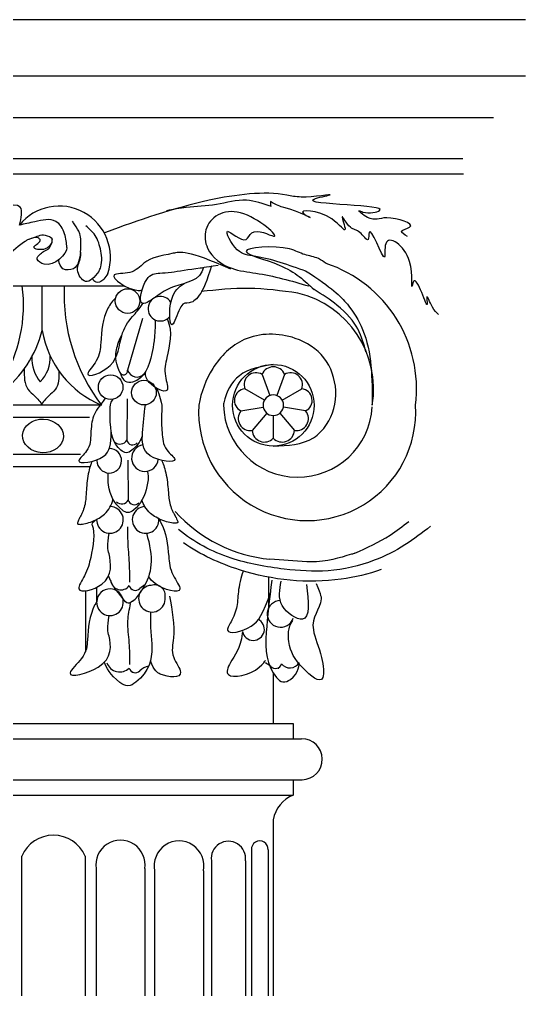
# Model space of a CAD drawing. Extents: x 3172 to 33391, y 13916 to 34175.
# Drawn here: x 9822 to 10110, y 17120 to 17671 of the extents above; entities that cross this region are included whole.
import ezdxf

# ---------------------------------------------------------------- set-up
doc = ezdxf.new("R2010")
doc.units = 0
doc.layers.get('0').update_dxf_attribs({"linetype": 'CONTINUOUS'})

msp = doc.modelspace()

# ---------------------------------------------------------------- linework, layer by layer
at = {"ltscale": 2}
for p, q in [((9472.9907, 17671.44514), (10110.08025, 17671.44514)), ((9472.9907, 17639.46735), (10110.08025, 17639.46735))]:
    msp.add_line(p, q, dxfattribs=at)
for p, q in [((9920.68418, 17615.484), (9791.53547, 17615.484)), ((9937.36881, 17615.484), (9920.68418, 17615.484)), ((10091.83936, 17615.484), (9937.36881, 17615.484)), ((10074.45214, 17592.15067), (9818.06759, 17592.15067)), ((10074.65181, 17583.40067), (9816.62494, 17583.40067)), ((9964.85155, 17568.03743), (9964.96754, 17565.06112)), ((9871.08294, 17550.38868), (9870.35296, 17550.09799)), ((9871.08294, 17550.38868), (9871.08294, 17550.38868)), ((9813.60871, 17519.98758), (9881.86839, 17519.98758)), ((9835.06419, 17494.68799), (9835.06419, 17519.98758)), ((9892.08211, 17501.50669), (9883.67497, 17472.02409)), ((9960.14419, 17469.68908), (9964.5382, 17457.63143)), ((9960.14419, 17469.68908), (9964.5382, 17457.63143)), ((9972.92676, 17469.68908), (9968.53275, 17457.63143)), ((9961.48251, 17455.06535), (9950.36599, 17461.47764)), ((9961.48251, 17455.06535), (9950.36599, 17461.47764)), ((9971.58844, 17455.06535), (9982.70496, 17461.47764)), ((9883.47851, 17455.73124), (9883.1482, 17432.2881)), ((9868.05302, 17452.15067), (9791.53547, 17452.15067)), ((9948.15367, 17448.902), (9960.79116, 17451.13546)), ((9948.15367, 17448.902), (9960.79116, 17451.13546)), ((9962.78764, 17447.6806), (9954.5424, 17437.84645)), ((9962.78764, 17447.6806), (9954.5424, 17437.84645)), ((9970.28331, 17447.6806), (9978.52855, 17437.84645)), ((9984.91728, 17448.902), (9972.27979, 17451.13546)), ((9862.00207, 17445.15067), (9791.53547, 17445.15067)), ((9966.53318, 17446.31734), (9966.53547, 17433.484)), ((9856.85771, 17424.15067), (9791.53547, 17424.15067)), ((9883.78847, 17420.87542), (9884.05018, 17398.29025)), ((9862.25325, 17417.15067), (9791.53547, 17417.15067)), ((9963.73547, 17354.44045), (9963.73547, 17336.19454)), ((9865.92547, 17348.61991), (9865.92547, 17340.18207)), ((9865.92547, 17348.61991), (9865.92547, 17340.18207)), ((9859.62547, 17346.6422), (9859.62547, 17312.08168)), ((9886.55837, 17347.15067), (9886.10059, 17347.15067)), ((9886.55837, 17300.34594), (9886.10059, 17300.34594)), ((9966.53547, 17299.91914), (9966.53547, 17271.3566)), ((9969.15235, 17302.74622), (9969.61013, 17302.74622)), ((9605.2414, 17271.3566), (9977.82955, 17271.3566)), ((9977.82955, 17271.3566), (9977.82955, 17262.61359)), ((9600.45339, 17262.61359), (9982.61756, 17262.61359)), ((9600.10328, 17239.32683), (9982.96767, 17239.32683)), ((9977.82955, 17239.32683), (9977.82955, 17230.58381)), ((9605.2414, 17230.58381), (9977.82955, 17230.58381)), ((9966.5492, 17216.61176), (9966.5492, 14933.78913)), ((9954.15873, 17199.43785), (9954.15873, 14954.78604)), ((9963.55942, 17199.43785), (9963.55942, 14954.78604)), ((9823.40808, 14958.30004), (9823.40808, 17195.92385)), ((9859.44941, 17195.92385), (9859.44941, 14958.30004)), ((9931.31664, 17193.29888), (9931.31664, 14960.925)), ((9950.65873, 17193.29888), (9950.65873, 14960.925)), ((9865.74941, 17188.7851), (9865.74941, 14965.43879)), ((9893.41306, 17188.7851), (9893.41306, 14965.43879)), ((9899.01306, 17187.57841), (9899.01306, 14966.64548)), ((9926.76664, 17187.57841), (9926.76664, 14966.64548))]:
    msp.add_line(p, q)
for centre, radius in [((9883.61624, 17511.36463), 7), ((9966.53547, 17452.15067), 23.16924), ((9873.99947, 17462.40538), 7), ((9892.95418, 17459.33048), 7)]:
    msp.add_circle(centre, radius)
for centre, radius, start, end in [((9844.73429, 17536.22866), 29.13202, 341.436863, 141.0526254), ((9973.10677, 17461.57577), 74.90569, 352.7715268, 71.7532598), ((9739.41992, 17509.21864), 85.00095, 328.9606931, 7.2784772), ((9951.17176, 17515.19517), 103.69865, 177.3511467, 217.4420532), ((9902.2817, 17507.01998), 7, 30.8891219, 319.1097668), ((9967.52924, 17461.34292), 56.06387, 350.5631569, 76.5619399), ((9772.69099, 17510.49069), 64.34393, 307.7137368, 345.7828662), ((9890.71375, 17504.19628), 56.45601, 189.6959326, 247.2023292), ((9820.58109, 17479.03695), 19.00774, 314.7854609, 3.94369), ((9849.76441, 17478.81738), 20.6328, 177.7626343, 220.041476), ((9881.43607, 17471.72152), 2.25925, 193.3522969, 7.6965849), ((9888.91923, 17473.70446), 5.5069, 197.76653, 317.0100508), ((9956.71235, 17463.84806), 6.77459, 59.5639836, 200.4811419), ((9966.53547, 17467.09694), 6.89693, 22.0762416, 157.9237584), ((9966.53547, 17467.09694), 6.89693, 22.0762416, 157.9237584), ((9976.3586, 17463.84806), 6.77459, 339.5188581, 120.4360164), ((9951.06145, 17454.87288), 6.64127, 96.0108467, 244.0342788), ((9966.53547, 17452.15067), 5.83333, 90, 270), ((9966.53547, 17452.15067), 5.83333, 270, 90), ((9982.0095, 17454.87288), 6.64127, 295.9657212, 83.9891533), ((9985.78857, 17448.34111), 61.74619, 176.4627667, 3.5372333), ((9980.50059, 17453.65173), 42.39071, 182.0292722, 356.7066179), ((9953.37486, 17444.54547), 6.80001, 140.1585877, 279.8865378), ((9979.69609, 17444.54547), 6.80001, 260.1134622, 39.8414123), ((9961.43988, 17438.14206), 6.90381, 182.4540465, 317.5685162), ((9971.63107, 17438.14206), 6.90381, 222.4314838, 357.5459535), ((9879.34985, 17434.43865), 4.3649, 227.8916977, 330.4823442), ((9886.57669, 17433.1375), 3.53213, 193.9148324, 317.1027418), ((9873.21235, 17420.6345), 7, 179.5328982, 89.1570199), ((9893.48979, 17422.09993), 7.58333, 98.5015101, 354.5325088), ((9880.25183, 17400.4408), 4.3649, 227.8916977, 330.4823442), ((9887.47866, 17399.13966), 3.53213, 193.9148324, 317.1027418), ((9873.6184, 17386.98276), 7.58333, 177.7492007, 88.407231), ((9893.90214, 17386.98276), 7.58333, 93.6549666, 4.799435), ((9972.53766, 17447.47867), 83.21819, 221.9956712, 264.5475424), ((9873.6184, 17340.17803), 7.58333, 177.7492007, 88.407231), ((9873.4748, 17340.45277), 7.31426, 87.2229068, 179.3308541), ((9879.86501, 17353.05942), 5.83491, 184.6451534, 323.7269545), ((9887.99763, 17350.45669), 3.53213, 193.9148324, 317.1027418), ((9897.46776, 17342.21391), 7.58333, 93.6549666, 4.799435), ((9913.12209, 17319.03014), 36.74513, 122.2196463, 127.8307016), ((9898.91926, 17343.89711), 6.19466, 350.2533132, 108.2010884), ((9879.77783, 17351.14627), 12.28169, 302.3056947, 339.5691481), ((9970.68227, 17333.5774), 7.58333, 91.592769, 340.7467445), ((9955.14924, 17324.81085), 6.29199, 192.1335351, 64.7313831), ((9879.13173, 17308.38955), 7.79615, 200.362298, 314.2227361), ((9898.29015, 17292.32245), 11.79094, 103.2794052, 130.8033071), ((9942.58863, 17274.62569), 36.74513, 52.1692984, 57.7803537), ((9967.71309, 17306.05224), 3.53213, 222.8972582, 346.0851676), ((9975.96191, 17308.99327), 6.13213, 218.1793733, 329.687864), ((9887.99763, 17303.65196), 3.53213, 193.9148324, 317.1027418), ((9982.77878, 17250.97), 11.6447, 270.929472, 90.7932769), ((9984.58277, 17213.57424), 18.30113, 111.6543014, 170.4461702), ((9841.42875, 17188.1151), 19.63978, 23.4281516, 156.5718484), ((9879.58123, 17190.96781), 14.00298, 351.0324887, 188.9675113), ((9912.88985, 17190.36446), 14.15371, 348.6476131, 191.3523869), ((9940.98768, 17194.61137), 9.7597, 352.271457, 187.728543), ((9958.85907, 17199.89347), 4.72238, 354.463423, 185.536577)]:
    msp.add_arc(centre, radius, start, end)
msp.add_ellipse((9835.49969, 17434.73162), major_axis=(11.62192, -0.46455), ratio=0.824512479)
for points in [[(10042.86642, 17548.05267), (10039.55724, 17551.09229), (10044.04712, 17553.36149), (10031.05954, 17558.67031), (10020.17352, 17558.90749), (10015.41261, 17562.6452), (10017.453, 17561.96562), (10026.92713, 17562.79939), (10008.6113, 17566.04311), (9989.73544, 17569.28795), (9998.5906, 17571.64743), (9982.42627, 17570.4604), (9974.29706, 17571.57664), (9930.02123, 17568.6273), (9871.08294, 17550.38868)], [(9822.07763, 17554.54123), (9822.52696, 17564.69343), (9805.548, 17556.31084), (9805.548, 17544.51346), (9799.05421, 17547.4628), (9795.98903, 17550.09283), (9796.10248, 17539.20464), (9800.82524, 17534.48569), (9802.59627, 17512.07068), (9800.75989, 17517.61396), (9796.88357, 17524.4673), (9793.6036, 17510.76062), (9802.00593, 17494.96448), (9802.00593, 17489.65566), (9798.07628, 17490.79654), (9793.90178, 17495.86205), (9795.98903, 17483.04928), (9800.75989, 17478.57971), (9791.68172, 17470.67902)], [(9965.44189, 17565.08809), (9951.27363, 17568.6273), (9934.15364, 17566.26783), (9917.03366, 17564.49822), (9905.81711, 17562.72861)], [(9985.39716, 17528.155), (9955.66326, 17536.83945), (9946.05693, 17540.49606), (9940.56759, 17551.00881), (9951.08882, 17546.43805), (9954.29093, 17550.09466), (9966.64194, 17548.26635), (9947.88671, 17561.52156), (9928.21659, 17551.92296), (9929.13148, 17541.41021), (9942.85481, 17529.98331), (9956.57815, 17527.24085), (9986.7695, 17519.92763)], [(9849.14238, 17541.77847), (9847.80859, 17549.55349), (9842.80688, 17556.66209), (9830.91391, 17556.43994), (9822.07763, 17554.54123)], [(9856.90795, 17539.20464), (9857.03397, 17545.77706), (9856.47822, 17549.66457), (9853.58834, 17554.77387), (9852.25455, 17556.77316)], [(9867.37084, 17528.22771), (9868.37119, 17530.78237), (9868.14889, 17541.11204), (9864.59211, 17549.55349), (9859.92384, 17554.10744)], [(9826.80039, 17546.28307), (9831.35851, 17547.88742), (9839.13895, 17547.99849), (9840.69504, 17546.44348), (9840.37831, 17546.28307)], [(9840.47274, 17544.55527), (9836.83625, 17540.97425), (9830.35816, 17542.11169), (9833.88453, 17546.28307), (9832.6923, 17547.22099), (9827.39074, 17546.28307)], [(9996.56047, 17532.71498), (9992.25884, 17535.46822), (9984.48227, 17537.7536), (9975.79083, 17540.95313), (9951.08882, 17539.5819), (9969.84405, 17531.81161), (9989.70649, 17517.87664)], [(9872.35067, 17526.9545), (9870.14957, 17523.89592), (9867.59314, 17522.11877), (9864.36981, 17522.89627), (9863.70292, 17524.3402)], [(9980.55815, 17515.87186), (9952.46115, 17518.5564), (9925.47192, 17516.7281)], [(9824.87661, 17472.56734), (9826.94675, 17461.19582), (9830.66557, 17457.48), (9835.28547, 17452.15067)], [(10012.97027, 17368.0234), (10032.95876, 17378.35406), (10043.56684, 17386.14783)], [(9884.94998, 17351.65665), (9884.57535, 17364.00971), (9883.82608, 17376.36276), (9883.82608, 17383.10079)], [(9985.53443, 17363.07827), (9964.63029, 17364.63702)], [(9985.53443, 17363.07827), (9964.63029, 17364.63702)], [(9985.45938, 17350.3028), (9983.05728, 17330.5008), (9971.64722, 17338.30161), (9971.04668, 17352.10299)], [(9884.94998, 17304.85193), (9884.57535, 17317.20498), (9883.82608, 17329.55803), (9885.34434, 17339.3941)]]:
    msp.add_spline(points, degree=3)
for points, knots in [([(10060.53071, 17503.65535), (10059.38935, 17504.71253), (10056.88635, 17507.0309), (10053.09537, 17517.24961), (10055.51767, 17501.1956), (10047.62881, 17528.69611), (10044.42585, 17515.15481), (10048.37328, 17538.52442), (10028.12014, 17551.97337), (10031.92029, 17526.35296), (10020.27743, 17559.38204), (10021.10305, 17543.11824), (10015.59765, 17552.11464), (10010.07864, 17551.65063), (10003.56997, 17564.11612), (10009.88815, 17546.75146), (9999.08457, 17562.87529), (9977.8713, 17563.98032), (9992.24273, 17556.36428), (9979.59972, 17563.16585), (9968.48686, 17565.58733), (9964.85155, 17568.03743)], [0, 0, 0, 0, 9.482031157, 20.793878801, 27.670585883, 53.35610666, 57.040453625, 80.155531361, 109.091746805, 122.276292746, 150.901808278, 158.052212882, 168.806368926, 179.223759498, 192.177561733, 204.686054694, 221.27943564, 249.067774146, 254.967550885, 280.905062289, 286.849510863, 286.849510863, 286.849510863, 286.849510863]), ([(9813.69496, 17519.97343), (9813.62019, 17526.92265), (9813.31646, 17534.71019), (9820.89695, 17542.98033), (9826.80039, 17546.28307), (9826.80039, 17546.28307)], [111.595869217, 111.595869217, 111.595869217, 111.595869217, 132.881645836, 152.335973231, 157.394430001, 157.394430001, 157.394430001, 157.394430001]), ([(9849.14238, 17541.77847), (9849.09431, 17538.25747), (9840.09469, 17528.56567), (9830.69162, 17535.44738), (9833.65905, 17537.71136), (9836.47771, 17540.30047), (9839.79226, 17540.34076), (9841.41684, 17547.52831), (9840.37831, 17546.28307)], [2.965027666, 2.965027666, 2.965027666, 2.965027666, 24.486227772, 30.964272414, 38.114678418, 42.406583935, 48.306360673, 56.645355423, 56.645355423, 56.645355423, 56.645355423]), ([(9942.39737, 17529.52623), (9917.69536, 17540.49606), (9903.51458, 17536.83945), (9895.11272, 17536.32164), (9886.73354, 17526.24659), (9868.91238, 17528.00664), (9884.6218, 17516.93767), (9891.16474, 17517.44177), (9891.88454, 17517.58839)], [13.805272573, 13.805272573, 13.805272573, 13.805272573, 30.044422245, 65.206113004, 82.813557279, 98.203349418, 125.923538158, 129.587747478, 129.587747478, 129.587747478, 129.587747478]), ([(9856.90795, 17539.20464), (9856.36466, 17535.27545), (9855.51007, 17529.09488), (9846.16913, 17528.60868), (9844.7964, 17532.5894), (9844.50152, 17534.5462), (9844.49704, 17534.57647)], [0, 0, 0, 0, 17.662205304, 27.782393682, 36.828333489, 36.970423853, 36.970423853, 36.970423853, 36.970423853]), ([(9926.84425, 17530.44039), (9925.27181, 17522.83366), (9911.97708, 17521.35497), (9901.88454, 17515.56071), (9888.16131, 17505.00794), (9893.44967, 17526.47681), (9900.76991, 17527.24085), (9909.00391, 17527.69793), (9919.06769, 17529.52623), (9926.84425, 17530.44039), (9935.07825, 17531.81161)], [22.768597828, 22.768597828, 22.768597828, 22.768597828, 57.366090108, 75.976597196, 92.661349492, 118.065009626, 137.761437815, 150.484386186, 170.017109981, 172.788409805, 172.788409805, 172.788409805, 172.788409805]), ([(9931.4187, 17531.35454), (9926.38681, 17514.44272), (9919.98258, 17508.9578), (9914.0358, 17511.24319), (9907.76662, 17489.76793), (9906.3601, 17513.10685), (9912.62712, 17519.55181), (9915.75104, 17521.2154)], [43.127485984, 43.127485984, 43.127485984, 43.127485984, 73.256285823, 88.125347128, 102.40336225, 129.717660383, 148.25237382, 148.25237382, 148.25237382, 148.25237382]), ([(9984.93972, 17528.61208), (10000.03539, 17518.5564), (10008.72684, 17510.78611), (10022.69507, 17488.34037), (10022.77636, 17467.22544), (10022.8344, 17452.15067)], [683.23741905, 683.23741905, 683.23741905, 683.23741905, 717.204331976, 746.952742553, 821.197511713, 821.197511713, 821.197511713, 821.197511713]), ([(9877.00378, 17513.41684), (9875.23397, 17511.53376), (9869.62342, 17504.31755), (9868.43219, 17490.25433), (9867.95097, 17478.67584), (9856.00511, 17465.8209), (9878.67125, 17473.60611), (9878.67125, 17491.15822), (9885.44381, 17502.31107), (9890.43363, 17506.63125), (9892.24953, 17509.9556)], [16.775126833, 16.775126833, 16.775126833, 16.775126833, 30.044422245, 64.381741802, 82.583590274, 96.190560181, 121.637131165, 149.432261512, 170.740355502, 186.531141643, 186.531141643, 186.531141643, 186.531141643]), ([(10019.25265, 17482.57724), (10016.89849, 17491.12624), (10013.81465, 17502.32506), (9994.48527, 17515.06328), (9989.70649, 17517.87664)], [0, 0, 0, 0, 53.605860434, 70.221351593, 70.221351593, 70.221351593, 70.221351593]), ([(9899.41048, 17500.4967), (9899.08079, 17490.16937), (9897.42589, 17479.45464), (9893.12931, 17465.76965), (9882.29976, 17464.76102), (9876.60249, 17475.55748), (9876.59862, 17481.3475), (9878.26362, 17488.14574), (9880.42383, 17492.04911)], [10.693730896, 10.693730896, 10.693730896, 10.693730896, 32.47173844, 66.47456503, 72.651521897, 78.451753815, 106.579788152, 126.825002928, 126.825002928, 126.825002928, 126.825002928]), ([(9906.17172, 17501.20038), (9906.30251, 17500.93232), (9909.27801, 17494.40215), (9906.75203, 17481.99084), (9903.83565, 17470.39621), (9908.96214, 17457.03602), (9895.44091, 17463.35386), (9893.8213, 17468.93836), (9893.73773, 17471.02095)], [15.738092748, 15.738092748, 15.738092748, 15.738092748, 17.30940992, 53.606817744, 71.808666216, 85.415636123, 104.210592403, 114.827224895, 114.827224895, 114.827224895, 114.827224895]), ([(9966.53628, 17428.98143), (9974.74436, 17429.28667), (9986.64889, 17429.72938), (9999.70295, 17443.15619), (10004.08002, 17460.42287), (9997.10068, 17480.52006), (9976.86568, 17493.42757), (9949.88816, 17493.41475), (9930.91215, 17474.40308), (9925.47326, 17459.57017), (9924.16002, 17452.15067)], [0, 0, 0, 0, 40.02349455, 58.04777858, 92.35302792, 126.207057161, 160.148478603, 209.890678707, 251.387142312, 289.669329891, 289.669329891, 289.669329891, 289.669329891]), ([(9966.53547, 17475.31992), (9959.48267, 17474.1566), (9946.28169, 17471.97918), (9939.4245, 17459.12508), (9938.21361, 17452.62679), (9938.13647, 17452.15067)], [0, 0, 0, 0, 34.826027264, 65.185099072, 67.580745857, 67.580745857, 67.580745857, 67.580745857]), ([(9844.61156, 17471.60994), (9844.64486, 17467.75136), (9844.47912, 17462.10758), (9838.16212, 17457.2038), (9835.63842, 17453.99128), (9834.19248, 17452.15067)], [1.51208418, 1.51208418, 1.51208418, 1.51208418, 19.814423822, 28.826563821, 40.917475897, 40.917475897, 40.917475897, 40.917475897]), ([(9900.3124, 17461.65711), (9903.82537, 17452.79102), (9902.30812, 17446.0819), (9903.49883, 17436.70128), (9903.61304, 17427.56653), (9915.82846, 17418.44947), (9891.65729, 17421.47874), (9891.90861, 17437.51333), (9893.09801, 17446.91991), (9893.74871, 17452.37572)], [24.180833945, 24.180833945, 24.180833945, 24.180833945, 36.354365303, 54.284409152, 71.958691182, 84.05460637, 108.310631529, 132.712397209, 160.041496028, 160.041496028, 160.041496028, 160.041496028]), ([(9870.90522, 17456.12384), (9867.56544, 17451.21636), (9863.70383, 17447.54773), (9862.55093, 17436.18688), (9862.66623, 17427.05214), (9850.68369, 17417.63109), (9873.42712, 17421.06375), (9874.31501, 17430.13301), (9874.245, 17436.8865)], [14.260789603, 14.260789603, 14.260789603, 14.260789603, 36.354365303, 54.284409152, 71.958691182, 84.05460637, 108.310631529, 129.32249401, 129.32249401, 129.32249401, 129.32249401]), ([(9891.83049, 17434.11827), (9890.55376, 17431.25662), (9888.06831, 17427.62453), (9882.91772, 17424.43531), (9875.52878, 17429.12761), (9873.66719, 17439.66629), (9873.65713, 17448.51985), (9873.65598, 17453.19973), (9875.33912, 17455.53477)], [55.978328085, 55.978328085, 55.978328085, 55.978328085, 71.9195, 78.096456867, 83.896688785, 112.235915877, 128.592393908, 138.847665619, 138.847665619, 138.847665619, 138.847665619]), ([(9863.32549, 17420.00048), (9863.09258, 17419.47767), (9862.87697, 17418.94285), (9862.20578, 17417.11021), (9861.82312, 17415.7645), (9860.74808, 17411.01411), (9860.40412, 17407.43321), (9860.13728, 17403.37816), (9860.10153, 17402.78686), (9860.03333, 17401.61255), (9860.00038, 17401.02637), (9859.88143, 17399.26035), (9859.77546, 17398.07238), (9859.37727, 17395.63201), (9859.0843, 17394.37994), (9858.44003, 17392.52573), (9858.21684, 17391.95913), (9857.70605, 17390.81265), (9857.42416, 17390.24218), (9856.77358, 17388.96441), (9856.40314, 17388.26477), (9855.83039, 17387.11181), (9855.60924, 17386.63783), (9855.31949, 17385.91022), (9855.22676, 17385.63112), (9855.12724, 17385.22332), (9855.10682, 17385.07562), (9855.10078, 17384.91439), (9855.10388, 17384.87082), (9855.11156, 17384.81654), (9855.11542, 17384.80584), (9855.12122, 17384.79082), (9855.1229, 17384.78786), (9855.13191, 17384.77491), (9855.14223, 17384.76133), (9855.20371, 17384.71458), (9855.25527, 17384.6826), (9855.41031, 17384.61612), (9855.51329, 17384.58202), (9855.88796, 17384.49598), (9856.22542, 17384.46017), (9857.02361, 17384.46022), (9857.48425, 17384.49468), (9858.48761, 17384.63231), (9859.03058, 17384.73515), (9860.85207, 17385.16315), (9862.22731, 17385.60697), (9864.92668, 17386.69852), (9866.2515, 17387.34639), (9868.57026, 17388.73622), (9869.57702, 17389.48332), (9871.78483, 17391.47622), (9872.81272, 17392.77774), (9874.3965, 17395.53802), (9874.9522, 17396.99849), (9875.33681, 17398.57196), (9875.34967, 17398.6256), (9875.36231, 17398.67932)], [32.988722699, 32.988722699, 32.988722699, 32.988722699, 36.115059099, 36.115059099, 43.496510878, 43.496510878, 61.494264174, 61.494264174, 64.591185938, 64.591185938, 67.688107702, 67.688107702, 73.88195123, 73.88195123, 80.075794757, 80.075794757, 82.735660886, 82.735660886, 85.395527014, 85.395527014, 88.823609082, 88.823609082, 91.496414439, 91.496414439, 93.480263233, 93.480263233, 95.034904844, 95.034904844, 95.938310106, 95.938310106, 96.852666725, 96.852666725, 97.767023343, 97.767023343, 99.065997074, 99.065997074, 100.364970804, 100.364970804, 101.663944534, 101.663944534, 104.218134573, 104.218134573, 106.772324612, 106.772324612, 109.326514651, 109.326514651, 114.961008136, 114.961008136, 120.595501622, 120.595501622, 126.229995107, 126.229995107, 134.815531801, 134.815531801, 143.401068496, 143.401068496, 143.703674256, 143.703674256, 143.703674256, 143.703674256]), ([(9903.13113, 17420.50053), (9903.3771, 17419.98374), (9903.60608, 17419.45451), (9904.32309, 17417.6393), (9904.73944, 17416.30363), (9905.93347, 17411.58175), (9906.36728, 17408.01062), (9906.7359, 17403.96355), (9906.78649, 17403.37333), (9906.88417, 17402.20111), (9906.93183, 17401.61595), (9907.09512, 17399.85346), (9907.23089, 17398.66853), (9907.69027, 17396.23894), (9908.01459, 17394.99463), (9908.70524, 17393.15718), (9908.94259, 17392.59637), (9909.48203, 17391.46308), (9909.77815, 17390.89987), (9910.46063, 17389.63885), (9910.84853, 17388.94874), (9911.45005, 17387.81052), (9911.68304, 17387.34225), (9911.99098, 17386.62215), (9912.0907, 17386.34547), (9912.20043, 17385.94029), (9912.22455, 17385.79316), (9912.23464, 17385.63213), (9912.23264, 17385.58849), (9912.22632, 17385.53403), (9912.22272, 17385.52324), (9912.21731, 17385.50808), (9912.2157, 17385.50508), (9912.20702, 17385.49191), (9912.19704, 17385.47808), (9912.13676, 17385.42979), (9912.08602, 17385.39653), (9911.9327, 17385.32618), (9911.83061, 17385.2895), (9911.45821, 17385.19408), (9911.12176, 17385.1498), (9910.32383, 17385.12979), (9909.86247, 17385.15268), (9908.85596, 17385.26505), (9908.31058, 17385.35423), (9906.47892, 17385.73633), (9905.09296, 17386.14547), (9902.36702, 17387.16886), (9901.02634, 17387.78324), (9898.6734, 17389.11439), (9897.64819, 17389.83596), (9895.39102, 17391.77277), (9894.33076, 17393.04806), (9892.76253, 17395.62881), (9892.20933, 17396.91926), (9891.8076, 17398.26317)], [32.988722699, 32.988722699, 32.988722699, 32.988722699, 36.115059099, 36.115059099, 43.496510878, 43.496510878, 61.494264174, 61.494264174, 64.591185938, 64.591185938, 67.688107702, 67.688107702, 73.88195123, 73.88195123, 80.075794757, 80.075794757, 82.735660886, 82.735660886, 85.395527014, 85.395527014, 88.823609082, 88.823609082, 91.496414439, 91.496414439, 93.480263233, 93.480263233, 95.034904844, 95.034904844, 95.938310106, 95.938310106, 96.852666725, 96.852666725, 97.767023343, 97.767023343, 99.065997074, 99.065997074, 100.364970804, 100.364970804, 101.663944534, 101.663944534, 104.218134573, 104.218134573, 106.772324612, 106.772324612, 109.326514651, 109.326514651, 114.961008136, 114.961008136, 120.595501622, 120.595501622, 126.229995107, 126.229995107, 134.815531801, 134.815531801, 142.524232226, 142.524232226, 142.524232226, 142.524232226]), ([(9894.8708, 17414.55854), (9895.65963, 17410.911), (9894.45928, 17403.34654), (9890.87511, 17394.80613), (9883.81969, 17390.43746), (9876.43075, 17395.12977), (9872.69358, 17402.94749), (9872.49471, 17411.30334), (9872.52462, 17413.66837)], [32.558424681, 32.558424681, 32.558424681, 32.558424681, 45.653410233, 71.9195, 78.096456867, 83.896688785, 112.235915877, 123.453544154, 123.453544154, 123.453544154, 123.453544154]), ([(9866.16104, 17387.34291), (9862.95162, 17385.10633), (9865.35373, 17380.38114), (9863.55217, 17368.32213), (9860.37246, 17356.50592), (9851.88324, 17343.98324), (9876.17948, 17349.9976), (9873.5144, 17367.12748), (9871.82228, 17372.34984), (9873.17314, 17379.41251)], [25.789764416, 25.789764416, 25.789764416, 25.789764416, 30.044422245, 64.381741802, 82.583590274, 96.190560181, 120.446585341, 155.337981093, 175.335631149, 175.335631149, 175.335631149, 175.335631149]), ([(9901.11686, 17387.78204), (9901.58719, 17387.12026), (9905.56247, 17380.92979), (9906.88961, 17368.90031), (9907.67827, 17357.1002), (9918.12891, 17343.29113), (9900.75453, 17348.27053), (9896.38833, 17353.40088), (9895.57829, 17354.88198)], [25.789764416, 25.789764416, 25.789764416, 25.789764416, 30.044422245, 64.381741802, 82.583590274, 96.190560181, 120.446585341, 129.394905033, 129.394905033, 129.394905033, 129.394905033]), ([(10056.04693, 17383.34207), (10051.26258, 17379.65222), (10041.31378, 17371.97937), (10021.95474, 17362.311), (9998.38802, 17356.84155), (9970.70536, 17358.78256), (9941.11508, 17363.95962), (9921.38625, 17374.18366), (9912.69202, 17381.55038)], [0, 0, 0, 0, 31.01796047, 64.50015819, 110.561643058, 153.380541506, 206.351632573, 264.485826229, 264.485826229, 264.485826229, 264.485826229]), ([(9894.36324, 17379.41345), (9896.30549, 17372.84705), (9898.23978, 17362.02368), (9895.05568, 17352.16099), (9891.95335, 17347.50668)], [6.140818863, 6.140818863, 6.140818863, 6.140818863, 37.170627457, 63.540015436, 63.540015436, 63.540015436, 63.540015436]), ([(10027.93581, 17358.71971), (10020.58525, 17356.03108), (9993.63322, 17350.06124), (9955.1796, 17353.50295), (9924.93209, 17367.21731), (9915.46186, 17373.91744)], [704.318342785, 704.318342785, 704.318342785, 704.318342785, 744.357605804, 843.952141518, 901.970785968, 901.970785968, 901.970785968, 901.970785968]), ([(10012.97027, 17368.0234), (10012.31984, 17367.82677), (10004.29903, 17365.49958), (9997.07851, 17363.07827), (9985.53443, 17363.07827), (9985.53443, 17363.07827)], [114.50168598, 114.50168598, 114.50168598, 114.50168598, 117.947743887, 156.880129249, 160.649427228, 160.649427228, 160.649427228, 160.649427228]), ([(9886.34161, 17340.76568), (9885.57071, 17340.0581), (9883.70043, 17338.82597), (9878.10704, 17345.96416), (9874.36297, 17350.27053), (9872.8414, 17355.25949)], [76.113224943, 76.113224943, 76.113224943, 76.113224943, 80.414941943, 86.21517386, 109.243587467, 109.243587467, 109.243587467, 109.243587467]), ([(9949.42772, 17358.10361), (9949.42772, 17358.10361), (9946.42507, 17349.10266), (9946.42507, 17338.90166), (9944.02296, 17331.10085), (9937.15979, 17321.02131), (9955.43295, 17324.50018), (9960.79111, 17333.52322), (9965.04144, 17346.10237)], [14.260789603, 14.260789603, 14.260789603, 14.260789603, 36.354365303, 54.284409152, 71.958691182, 84.05460637, 108.310631529, 129.32249401, 129.32249401, 129.32249401, 129.32249401]), ([(9965.64192, 17352.70304), (9964.4409, 17341.90194), (9961.43825, 17319.6997), (9962.46505, 17303.07144), (9971.6937, 17294.01748), (9981.25571, 17298.09751), (9981.34775, 17305.86608), (9981.34775, 17305.86608)], [6.140818863, 6.140818863, 6.140818863, 6.140818863, 37.170627457, 74.237985075, 80.414941943, 86.21517386, 109.243587467, 109.243587467, 109.243587467, 109.243587467]), ([(9990.86414, 17350.90289), (9993.86679, 17343.70213), (9993.82175, 17335.97669), (9985.25489, 17330.60571), (9994.46733, 17310.69879), (9996.26889, 17290.89679), (9979.53124, 17305.59316), (9975.25041, 17313.69908), (9974.64987, 17325.70032), (9977.65252, 17329.90075)], [25.789764416, 25.789764416, 25.789764416, 25.789764416, 30.044422245, 64.381741802, 82.583590274, 96.190560181, 120.446585341, 155.337981093, 175.335631149, 175.335631149, 175.335631149, 175.335631149]), ([(9907.39069, 17343.70213), (9909.19232, 17335.90133), (9910.99388, 17321.49989), (9907.67827, 17310.29547), (9918.12891, 17296.48641), (9904.38804, 17297.49746), (9898.98328, 17301.09784), (9896.69286, 17306.87241)], [33.198526359, 33.198526359, 33.198526359, 33.198526359, 64.381741802, 82.583590274, 96.190560181, 120.446585341, 129.394905033, 129.394905033, 129.394905033, 129.394905033]), ([(9866.16104, 17340.53819), (9865.70749, 17339.86479), (9861.88897, 17333.57641), (9860.86444, 17321.5174), (9860.37246, 17309.70119), (9844.33525, 17295.69727), (9876.17948, 17303.19288), (9873.5144, 17320.32275), (9871.82228, 17325.54511), (9873.17314, 17332.60778)], [25.789764416, 25.789764416, 25.789764416, 25.789764416, 30.044422245, 64.381741802, 82.583590274, 96.190560181, 120.446585341, 155.337981093, 175.335631149, 175.335631149, 175.335631149, 175.335631149]), ([(9896.72021, 17334.47404), (9896.30549, 17326.04232), (9898.6003, 17313.20171), (9895.98063, 17299.8977), (9884.01702, 17291.6172), (9874.36168, 17297.49746), (9871.35903, 17303.49808), (9870.45535, 17305.93306)], [6.140818863, 6.140818863, 6.140818863, 6.140818863, 37.170627457, 74.237985075, 80.414941943, 86.21517386, 109.243587467, 109.243587467, 109.243587467, 109.243587467]), ([(9948.99781, 17323.48833), (9948.98817, 17323.31806), (9948.22663, 17314.29917), (9941.62079, 17306.49836), (9938.01766, 17295.69727), (9956.63397, 17299.29765), (9962.03879, 17307.09841), (9962.03879, 17307.09841)], [63.315495727, 63.315495727, 63.315495727, 63.315495727, 64.381741802, 82.583590274, 96.190560181, 120.446585341, 129.394905033, 129.394905033, 129.394905033, 129.394905033])]:
    msp.add_open_spline(points, degree=3, knots=knots)
at = {"end_tangent": (-0.371648786, -0.928373405)}
msp.add_spline([(9867.37084, 17528.22771), (9859.67333, 17522.52101), (9855.14443, 17529.11629), (9856.90795, 17536.2553), (9856.90795, 17539.20464)], degree=3, dxfattribs=at)
msp.add_open_spline([(9894.36324, 17379.41345), (9894.34456, 17379.50082), (9894.32554, 17379.589), (9894.30619, 17379.67799)], degree=3)

doc.saveas('drawing.dxf')
